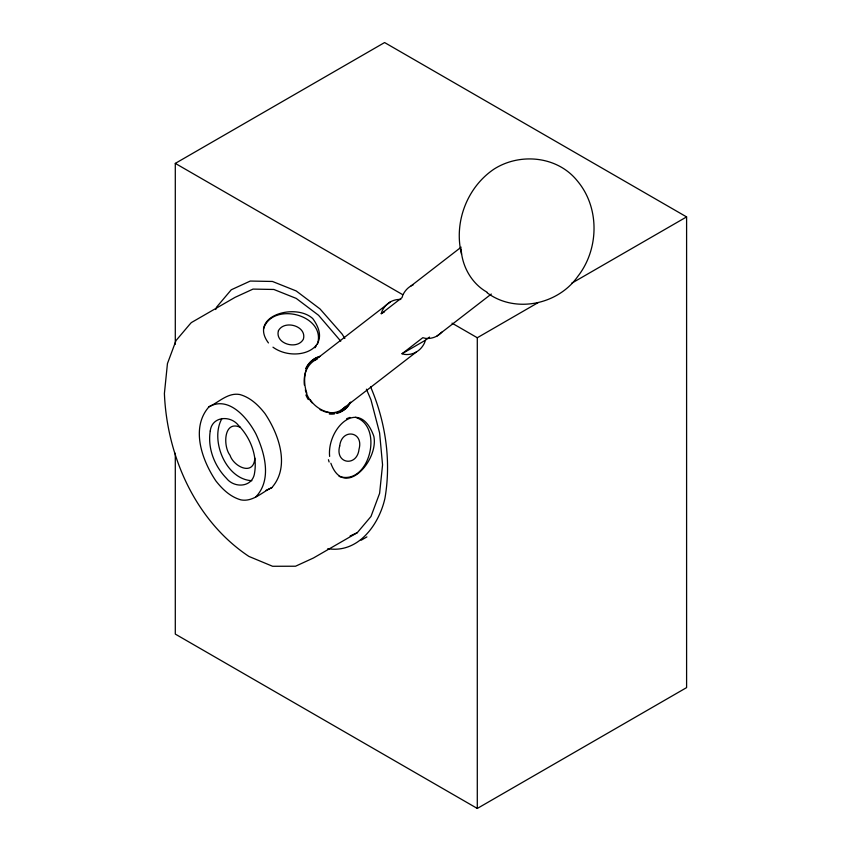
<?xml version="1.0" encoding="UTF-8"?>
<svg xmlns="http://www.w3.org/2000/svg" width="851" height="851" viewBox="0 0 851 851"><rect width="100%" height="100%" fill="white"/><g stroke="black" fill="none" stroke-linecap="round" stroke-linejoin="round"><path stroke-width="1.28" d="M254.853 458.125C253.758 476.539 233.674 466.763 230.015 455.253C222.888 446.169 223.643 419.66 240.407 427.372M263.48 328.986C272.129 300.914 326.369 314.732 317.497 344.049M384.578 311.764L381.237 313.689L382.088 311.04A28.115 22.881 67.7 0 1 400.789 299.446M429.532 337.06L425.383 340.272L424.521 342.91A28.115 22.881 67.7 0 1 404.597 354.42L402.023 353.75L422.809 337.687L425.383 338.347A28.115 22.881 67.7 0 0 441.797 332.124M215.739 309.509L216.654 307.051L231.259 289.787L250.279 281.053L272.437 281.458L296.212 290.957L319.987 308.902L342.134 334.092L344.857 338.475M350.633 402.097C342.187 419.894 318.572 413.267 310.104 399.47M314.955 347.782L316.221 345.91M209.048 406.746C190.326 427.776 202.027 460.348 215.899 480.943C222.462 489.304 230.493 497.005 240.993 499.899C252.811 502.101 261.831 492.261 271.767 487.687C290.489 466.656 278.788 434.084 264.916 413.49C258.353 405.129 250.322 397.428 239.822 394.534C228.004 392.332 218.984 402.172 209.048 406.746C228.781 395.555 247.481 417.905 255.821 433.744C264.789 452.743 272.16 479.804 255.821 496.899M221.983 418.501C209.676 439.744 225.706 479.475 251.885 480.698M340.762 341.166L318.551 315.274L296.212 298.393L273.862 289.468L253.034 289.095L235.153 297.297L191.305 322.614L189.667 324.433L176.019 340.57L167.445 363.579L164.403 393.513C166.956 456.232 195.592 520.972 248.917 556.426L272.597 566.277L295.542 566.223L313.423 558.011L357.26 532.705L370.983 516.472L379.61 493.335L382.556 464.848L379.61 432.978L370.983 399.874L366.409 389.184M327.805 548.682C358.197 553.575 378.972 524.844 384.939 498.335C391.407 460.763 385.535 421.596 370.547 386.716M314.966 360.186L390.322 301.935M411.097 285.872L461.146 247.173M381.237 313.689L402.023 297.616L402.874 294.978A28.115 22.881 67.7 0 1 413.256 284.798M340.953 410.267L416.299 352.016M437.084 335.954L491.304 294.042M175.295 344.23L175.295 163.392L384.599 42.55L686.597 216.909L686.597 687.608L477.294 808.45L175.295 634.091L175.295 453.264M402.023 353.75L425.383 340.272M452.03 323.157L477.294 337.741L538.247 302.552M571.595 283.298L686.597 216.909M361.164 540.215L366.909 536.896M266.055 490.314L271.767 487.687M350.112 535.981L357.26 532.705M346.602 418.713L349.952 417.415M355.495 417.298C384.216 426.436 369.366 486.155 339.113 476.39M487.176 292.808C515.408 313.753 558.213 304.594 577.882 276.298C599.093 249.173 599.902 207.633 577.35 180.923C557.596 156.18 520.344 152.478 494.24 168.966C467.061 187.071 453.583 222.547 461.529 254.151M175.295 163.392L402.661 294.648M272.969 347.187C295.116 363.239 335.528 349.591 312.774 318.614C295.595 302.605 248.311 316.019 268.437 342.932M306.796 393.088C303.967 385.067 303.86 375.78 306.732 367.685A29.817 24.307 54.6 0 1 319.816 356.346M330.848 463.242C344.038 499.824 378.961 460.529 373.834 436.308C359.516 395.981 326.816 428.255 329.635 456.423M328.433 459.71L329.103 461.987M477.294 337.741L477.294 808.45M345.644 406.406A28.221 22.977 67.7 0 1 323.061 411.065M322.05 410.639A28.221 22.977 67.7 0 1 320.061 409.608M312.051 402.842A28.221 22.977 67.7 0 1 305.318 389.864M304.381 385.067A28.221 22.977 67.7 0 1 317.136 359.154M334.464 413.926A29.636 24.126 67.7 0 1 329.316 414.022M308.275 399.566A29.636 24.126 67.7 0 1 305.892 394.992M305.7 368.504A29.636 24.126 67.7 0 1 318.987 357.026M349.708 402.949A29.636 24.126 67.7 0 1 336.932 413.426M487.049 292.18A45.167 36.763 67.7 0 1 461.136 248.779M210.25 430.989C207.442 448.169 214.495 466.071 226.494 478.347C234.61 488.676 252.938 487.357 254.619 472.656C257.428 455.476 250.385 437.563 238.376 425.298C230.27 414.969 211.931 416.277 210.25 430.989M339.709 445.956C334.677 463.976 357.016 467.263 359.016 449.296C364.037 431.287 341.708 427.989 339.709 445.956M278.447 330.667C274.639 343.815 297.339 350.367 303.36 339.198C307.168 326.061 284.457 319.497 278.447 330.667"/></g></svg>
